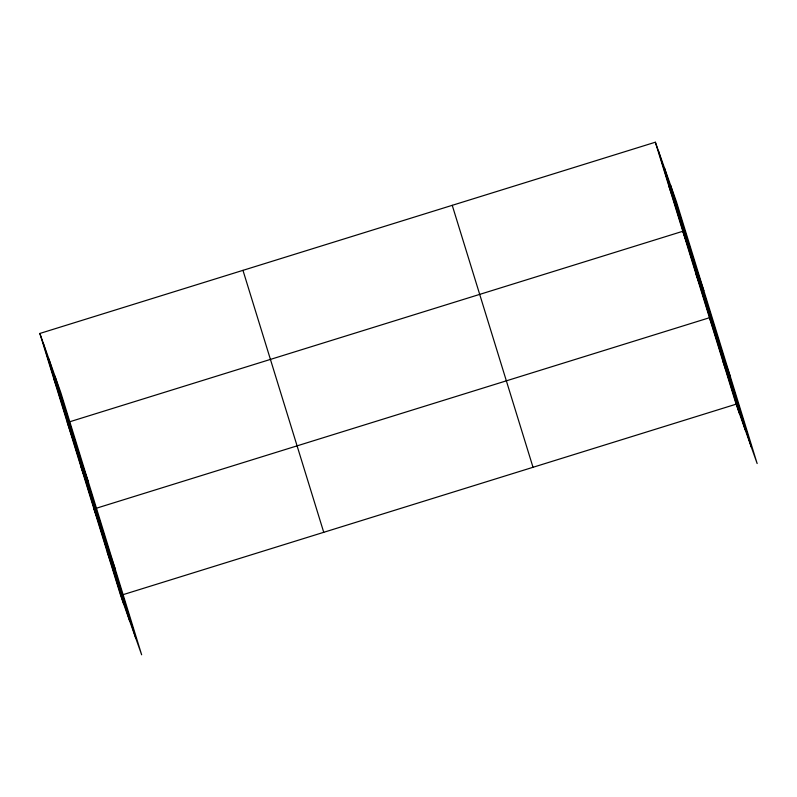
<?xml version="1.0" encoding="UTF-8"?>
<svg xmlns="http://www.w3.org/2000/svg" width="797" height="797" viewBox="0 0 797 797"><rect width="100%" height="100%" fill="white"/><g stroke="black" fill="none" stroke-linecap="round" stroke-linejoin="round"><path stroke-width="1.2" d="M39.85 333.455L60.871 392.821L141.647 654.785L120.626 595.419L39.85 333.455L655.353 142.215L676.374 201.581L757.15 463.545L736.129 404.179L655.353 142.215M96.337 508.237L709.469 317.724L730.49 377.101M120.626 595.419L736.129 404.179M669.082 186.747L672.289 195.813M703.841 290.646L682.81 231.279L67.317 422.52L88.337 481.896M696.14 274.507L699.348 283.563M722.799 360.951L726.007 370.017M53.578 377.987L56.796 387.053M80.646 465.747L83.854 474.813M93.976 508.974L114.997 568.341M107.296 552.191L110.504 561.257M670.496 184.984L751.272 446.938M664.439 167.878L745.215 429.842M658.561 151.281L739.337 413.235M452.238 205.327L533.014 467.281M242.965 270.342L323.741 532.306M54.993 376.224L135.769 638.188M48.936 359.118L129.712 621.082M43.058 342.521L123.834 604.475"/></g></svg>
